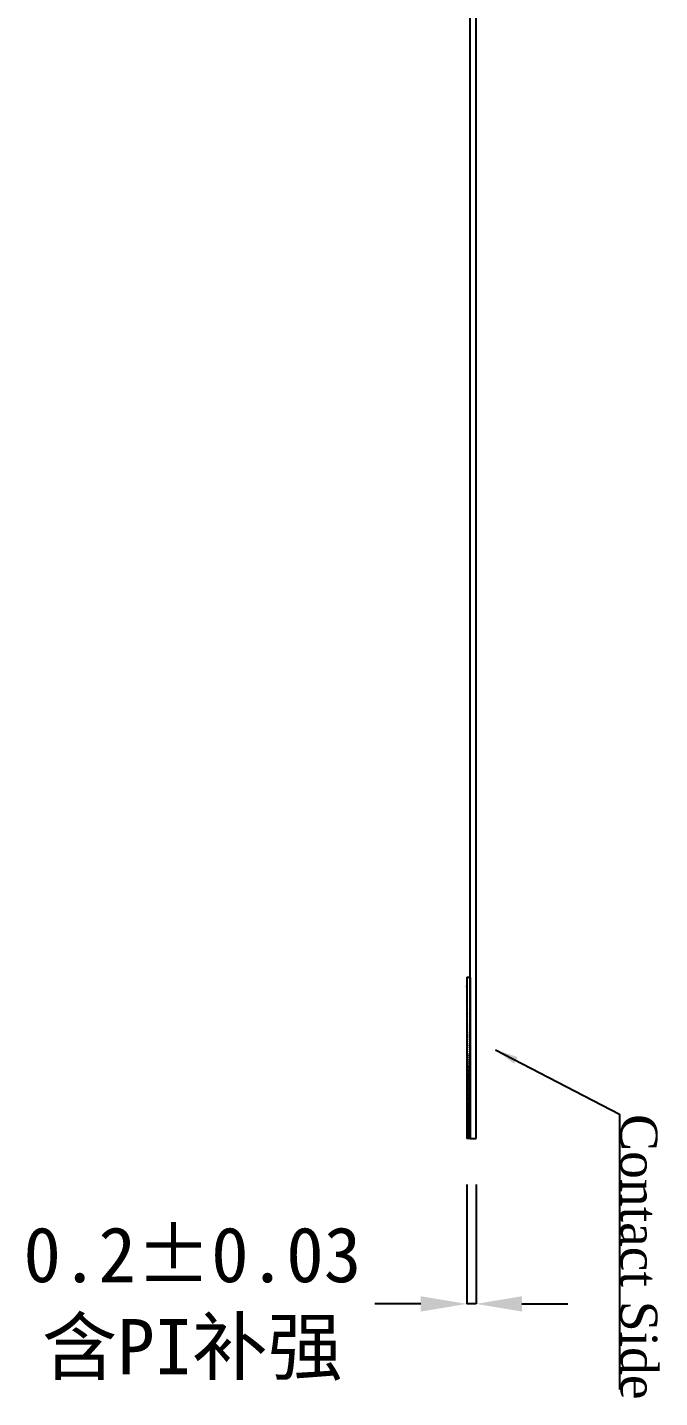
# Model space of a CAD drawing. Header units: millimetres. Extents: x 1040 to 3675, y 249 to 975.
# Drawn here: x 1430.38 to 1444.13, y 324.9 to 354.7 of the extents above; entities that cross this region are included whole.
import ezdxf

# ---------------------------------------------------------------- set-up
doc = ezdxf.new("R2010")
doc.units = ezdxf.units.MM
doc.layers.add('Index', color=7, linetype='Continuous')
doc.styles.get("Standard").update_dxf_attribs({"font": 'txt', "bigfont": 'gbcbig.shx'})
doc.styles.add('宋体', font='')
doc.styles.get('宋体').set_extended_font_data('SimSun')
doc.dimstyles.get("Standard").update_dxf_attribs({"dimtxt": 0.18, "dimasz": 0.18, "dimexe": 0.18, "dimexo": 0.0625, "dimgap": 0.09, "dimtad": 0, "dimzin": 0, "dimdsep": 46, "dimtxsty": 'Standard', "dimcen": 0, "dimadec": 0, "dimazin": 0, "dimtfac": 1, "dimtofl": 0, "dimtmove": 0, "dimatfit": 3, "dimfxl": 1, "dimtolj": 1, "dimtzin": 0, "dimarcsym": 0})
doc.dimstyles.new('标注', dxfattribs={"dimtxt": 1.2, "dimasz": 1, "dimexe": 0, "dimexo": 1, "dimgap": 0.2, "dimtad": 0, "dimrnd": 0.0005, "dimzin": 9, "dimdsep": 46, "dimtxsty": 'Standard', "dimcen": 0, "dimclrd": 3, "dimclre": 3, "dimclrt": 3, "dimadec": 0, "dimazin": 0, "dimtfac": 1, "dimtmove": 0, "dimatfit": 3, "dimfxl": 1, "dimlwd": -1, "dimlwe": -1, "dimarcsym": 0})

# ---------------------------------------------------------------- blocks, each defined once
blk = doc.blocks.new('*D105')
at = {"color": 7, "transparency": 16777216}
for p, q in [((1439.937231384031, 329.535129387044), (1439.937231384031, 326.9363370909282)), ((1440.137231384031, 329.535129387044), (1440.137231384031, 326.9363370909282)), ((1438.937231384031, 326.9363370909282), (1437.937231384031, 326.9363370909282)), ((1440.137231384031, 326.9363370909282), (1439.937231384031, 326.9363370909282)), ((1441.137231384031, 326.9363370909282), (1442.137231384031, 326.9363370909282))]:
    blk.add_line(p, q, dxfattribs=at)
for points in [[(1438.937231384031, 327.1030037575949), (1438.937231384031, 326.7696704242616), (1439.937231384031, 326.9363370909282)], [(1441.137231384031, 327.1030037575949), (1441.137231384031, 326.7696704242616), (1440.137231384031, 326.9363370909282)]]:
    blk.add_solid(points, dxfattribs=at)
at = {"layer": 'Defpoints', "color": 0, "transparency": 16777216}
for p in [(1439.937231384031, 330.535129387044), (1440.137231384031, 330.535129387044), (1440.137231384031, 326.9363370909282)]:
    blk.add_point(p, dxfattribs=at)
at = {"color": 7, "transparency": 16777216, "insert": (1433.969633618668, 326.9363370909282), "char_height": 1.2, "attachment_point": 5, "style": '宋体'}
blk.add_mtext('0.2%%p0.03\\P{\\fSimSun|b0|i0|c134|p54;含}PI{\\fSimSun|b0|i0|c134|p54;补强}', dxfattribs=at)

msp = doc.modelspace()

# ---------------------------------------------------------------- hatches: boundary and pattern name
h = msp.add_hatch()
h.set_pattern_fill('ANSI37', color=256, scale=0.01, style=0)
h.set_pattern_definition([(45, (19.45534346409977, 4.466483601837183), (-0.02245064030267288, 0.02245064030267288), []), (135, (19.45534346409977, 4.466483601837183), (-0.02245064030267288, -0.02245064030267288), [])])
edge = h.paths.add_edge_path()
edge.add_line((1440.007230602702, 334.0351293227916), (1440.007230602702, 330.5351287027914))
edge.add_line((1439.937231384031, 334.0351300070443), (1439.937231384031, 330.535129387044))
edge.add_line((1440.007231426014, 330.535129387044), (1439.937231384031, 330.535129387044))
edge.add_line((1440.007231426014, 334.0351300070443), (1439.937231384031, 334.0351300070443))

# ---------------------------------------------------------------- linework, layer by layer
at = {"color": 30}
for p, q in [((1440.007231426014, 330.535129387044), (1440.007231419067, 355.7475803540165)), ((1440.137231384031, 330.535129387044), (1440.137231419067, 355.7475803540165)), ((1440.007231419067, 330.535129387044), (1440.137231384031, 330.535129387044))]:
    msp.add_line(p, q, dxfattribs=at)
for p, q in [((1440.007231426014, 334.0351300070443), (1439.937231384031, 334.0351300070443)), ((1439.937231384031, 334.0351300070443), (1439.937231384031, 330.535129387044)), ((1440.007230602702, 334.0351293227916), (1440.007230602702, 330.5351287027914)), ((1440.007231426014, 330.535129387044), (1439.937231384031, 330.535129387044))]:
    msp.add_line(p, q)

# ---------------------------------------------------------------- texts
at = {"layer": 'Index', "color": 3, "insert": (1443.675680148654, 331.0656383205712), "char_height": 0.7999999999999996, "attachment_point": 4, "rotation": 270, "style": '宋体'}
msp.add_mtext('{\\fTimes New Roman|b0|i0|c0|p18;\\C7;Contact Side}', dxfattribs=at)

# ---------------------------------------------------------------- dimensions: what is measured, and where the dimension line sits
dim = msp.add_linear_dim(base=(1440.137231384031, 326.9363370909282), p1=(1439.937231384031, 330.535129387044), p2=(1440.137231384031, 330.535129387044), text='<>%%p0.03\\P{\\fSimSun|b0|i0|c134|p54;含}PI{\\fSimSun|b0|i0|c134|p54;补强}', dimstyle='标注', override={"dimtxsty": '宋体', "dimclrd": 7, "dimclre": 7, "dimclrt": 7})
dim.commit()
dim.dimension.update_dxf_attribs({"geometry": '*D105', "text_midpoint": (1433.969633618668, 326.9363370909282), "dimtype": 160})

# ---------------------------------------------------------------- leaders
at = {"layer": 'Index'}
msp.add_leader([(1440.560820911537, 332.4626672080242), (1443.256646262569, 331.0656383205713), (1443.256646262569, 325.0722713414797)], dimstyle='Standard', override={"dimtxt": 0.5, "dimasz": 0.5, "dimexe": 0.5, "dimexo": 0.5, "dimgap": 0.1, "dimtih": 0, "dimdec": 3, "dimtxsty": '宋体', "dimclrd": 7}, dxfattribs=at)

doc.saveas('drawing.dxf')
